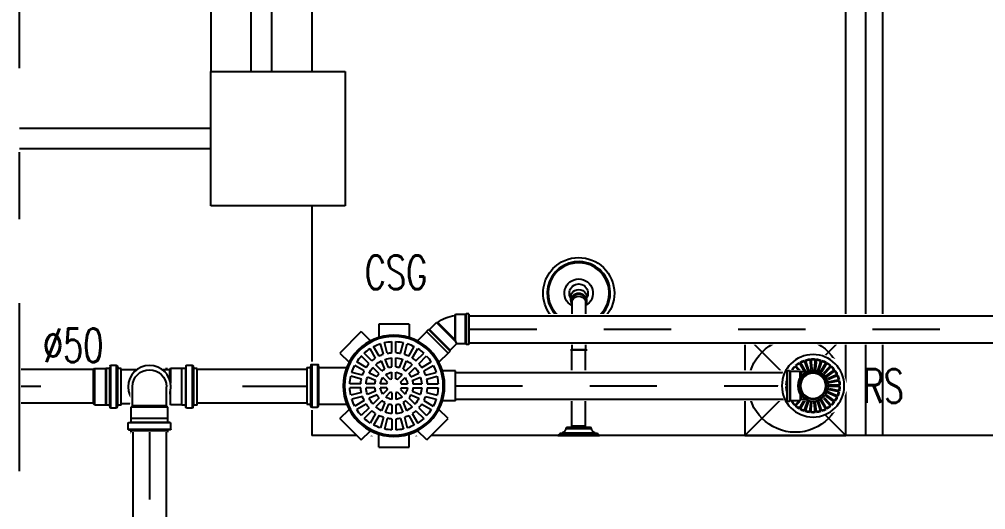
# Model space of a CAD drawing. Header units: inches. Extents: x 542787 to 543192, y 9574025 to 9574373.
# Drawn here: x 542827.791 to 542829.23, y 9574184.125 to 9574184.855 of the extents above; entities that cross this region are included whole.
import ezdxf
from ezdxf.enums import TextEntityAlignment as Align

# ---------------------------------------------------------------- set-up
doc = ezdxf.new("R2010")
doc.units = ezdxf.units.IN
doc.header["$MEASUREMENT"] = 0
for name, pattern in [('DASHDOT', [1, 0.5, -0.25, 0, -0.25]), ('DASHDOT2', [0.5, 0.25, -0.125, 0, -0.125]), ('HIDDEN2', [4.7625, 3.175, -1.5875])]:
    doc.linetypes.add(name, pattern=pattern)
for name, color, linetype in [('CERCADURA', 7, 'Continuous'), ('EIXO', 8, 'Continuous'), ('I-ARQ', 8, 'Continuous'), ('I-ESGOTO', 6, 'Continuous'), ('I-NORMO_INST', 4, 'Continuous'), ('TINTERNO', 8, 'Continuous')]:
    doc.layers.add(name, color=color, linetype=linetype)
doc.styles.add('125', font='ROMANS.SHX', dxfattribs={"width": 0.7, "height": 0.25})
doc.styles.add('25', font='ROMANS.SHX', dxfattribs={"width": 0.7, "height": 0.05})

# ---------------------------------------------------------------- blocks, each defined once
blk = doc.blocks.new('*U302')
at = {"color": 2}
blk.add_wipeout([(0, 0.0285), (0.4296, 0.0285), (0.4296, -0.0285), (0, -0.0285)], dxfattribs=at)
for p, q in [((0, 0.025), (0.4296, 0.025)), ((0, -0.025), (0.4296, -0.025))]:
    blk.add_line(p, q)
at = {"layer": 'EIXO', "linetype": 'DASHDOT', "ltscale": 0.01}
blk.add_line((0, 0), (0.4296, 0), dxfattribs=at)
blk = doc.blocks.new('*U160')
at = {"color": 2}
blk.add_wipeout([(0, 0.0228), (1.4504, 0.0228), (1.4504, -0.0228), (0, -0.0228)], dxfattribs=at)
for p, q in [((0, 0.02), (1.4504, 0.02)), ((0, -0.02), (1.4504, -0.02))]:
    blk.add_line(p, q)
at = {"layer": 'EIXO', "linetype": 'DASHDOT', "ltscale": 0.01}
blk.add_line((0, 0), (1.4504, 0), dxfattribs=at)
blk = doc.blocks.new('*U161')
at = {"color": 2}
blk.add_wipeout([(0, 0.0228), (0.5037, 0.0228), (0.5037, -0.0228), (0, -0.0228)], dxfattribs=at)
for p, q in [((0, 0.02), (0.5037, 0.02)), ((0, -0.02), (0.5037, -0.02))]:
    blk.add_line(p, q)
at = {"layer": 'EIXO', "linetype": 'DASHDOT', "ltscale": 0.01}
blk.add_line((0, 0), (0.5037, 0), dxfattribs=at)
blk = doc.blocks.new('A$C57B471C8')
for p, q in [((-0.152, 0.0915), (-0.152, 0.0721)), ((-0.152, 0.0915), (-0.107, 0.0915)), ((-0.107, 0.0915), (-0.107, 0.0721)), ((-0.2101, 0.0488), (-0.1783, 0.0806)), ((-0.1783, 0.0806), (-0.1646, 0.0669)), ((-0.0807, 0.0806), (-0.0944, 0.0669)), ((-0.0807, 0.0806), (-0.0489, 0.0488)), ((-0.2101, 0.0488), (-0.1964, 0.0351)), ((-0.0489, 0.0488), (-0.0626, 0.0351)), ((-0.0168, 0.0309), (-0.0171, 0.0283)), ((-0.0071, 0.0318), (-0.0158, 0.0318)), ((-0.0158, 0.0308), (-0.0158, -0.0308)), ((-0.0071, 0.0308), (-0.0071, -0.0308)), ((-0.0061, 0.0311), (-0.0053, 0.0281)), ((-0.221, -0.0225), (-0.221, 0.0225)), ((-0.221, 0.0225), (-0.2016, 0.0225)), ((-0.0181, 0.0273), (-0.0591, 0.0273)), ((0, 0.0273), (-0.0044, 0.0273)), ((0, 0.0273), (0, -0.0273)), ((-0.221, -0.0225), (-0.2016, -0.0225)), ((-0.0181, -0.0273), (-0.0591, -0.0273)), ((-0.0168, -0.0309), (-0.0171, -0.0283)), ((-0.0061, -0.0311), (-0.0053, -0.0281)), ((0, -0.0273), (-0.0044, -0.0273)), ((-0.2101, -0.0488), (-0.1964, -0.0351)), ((-0.0489, -0.0488), (-0.0626, -0.0351)), ((-0.0071, -0.0318), (-0.0158, -0.0318)), ((-0.1783, -0.0806), (-0.2101, -0.0488)), ((-0.0489, -0.0488), (-0.0807, -0.0806)), ((-0.1783, -0.0806), (-0.1646, -0.0669)), ((-0.0807, -0.0806), (-0.0944, -0.0669)), ((-0.152, -0.0915), (-0.152, -0.0721)), ((-0.107, -0.0915), (-0.107, -0.0721)), ((-0.107, -0.0915), (-0.152, -0.0915))]:
    blk.add_line(p, q)
at = {"color": 8}
for p, q in [((-0.1516, 0.0443), (-0.1598, 0.0584)), ((-0.1452, 0.0469), (-0.1494, 0.0627)), ((-0.1394, 0.0485), (-0.1436, 0.0643)), ((-0.1325, 0.0494), (-0.1325, 0.0657)), ((-0.1265, 0.0494), (-0.1265, 0.0657)), ((-0.1196, 0.0485), (-0.1154, 0.0643)), ((-0.1138, 0.0469), (-0.1096, 0.0627)), ((-0.1074, 0.0443), (-0.0992, 0.0584)), ((-0.1666, 0.0328), (-0.1781, 0.0444)), ((-0.1623, 0.0371), (-0.1739, 0.0486)), ((-0.1568, 0.0413), (-0.165, 0.0554)), ((-0.1022, 0.0413), (-0.094, 0.0554)), ((-0.0967, 0.0371), (-0.0851, 0.0486)), ((-0.0924, 0.0328), (-0.0809, 0.0444)), ((-0.1738, 0.0221), (-0.1879, 0.0303)), ((-0.1708, 0.0273), (-0.1849, 0.0355)), ((-0.1474, 0.0222), (-0.1566, 0.0314)), ((-0.1431, 0.025), (-0.1481, 0.0371)), ((-0.1376, 0.0273), (-0.1426, 0.0394)), ((-0.1325, 0.0283), (-0.1325, 0.0414)), ((-0.1265, 0.0283), (-0.1265, 0.0414)), ((-0.1214, 0.0273), (-0.1164, 0.0394)), ((-0.1159, 0.025), (-0.1109, 0.0371)), ((-0.1116, 0.0222), (-0.1024, 0.0314)), ((-0.0882, 0.0273), (-0.0741, 0.0355)), ((-0.0852, 0.0221), (-0.0711, 0.0303)), ((-0.1764, 0.0157), (-0.1922, 0.0199)), ((-0.1545, 0.0136), (-0.1666, 0.0186)), ((-0.1517, 0.0179), (-0.1609, 0.0271)), ((-0.1349, 0.0096), (-0.1417, 0.0165)), ((-0.1325, 0.0106), (-0.1325, 0.0203)), ((-0.1265, 0.0106), (-0.1265, 0.0203)), ((-0.1241, 0.0096), (-0.1173, 0.0165)), ((-0.1073, 0.0179), (-0.0981, 0.0271)), ((-0.1045, 0.0136), (-0.0924, 0.0186)), ((-0.0826, 0.0157), (-0.0668, 0.0199)), ((-0.0171, 0.0273), (-0.0171, -0.0273)), ((-0.0051, 0.0273), (-0.0051, -0.0273)), ((-0.1789, 0.003), (-0.1952, 0.003)), ((-0.178, 0.0099), (-0.1938, 0.0141)), ((-0.1578, 0.003), (-0.1709, 0.003)), ((-0.1568, 0.0081), (-0.1689, 0.0131)), ((-0.1401, 0.003), (-0.1498, 0.003)), ((-0.1391, 0.0054), (-0.146, 0.0122)), ((-0.1199, 0.0054), (-0.113, 0.0122)), ((-0.1189, 0.003), (-0.1092, 0.003)), ((-0.1022, 0.0081), (-0.0901, 0.0131)), ((-0.1012, 0.003), (-0.0881, 0.003)), ((-0.081, 0.0099), (-0.0652, 0.0141)), ((-0.0801, 0.003), (-0.0638, 0.003)), ((-0.1789, -0.003), (-0.1952, -0.003)), ((-0.178, -0.0099), (-0.1938, -0.0141)), ((-0.1578, -0.003), (-0.1709, -0.003)), ((-0.1568, -0.0081), (-0.1689, -0.0131)), ((-0.1545, -0.0136), (-0.1666, -0.0186)), ((-0.1401, -0.003), (-0.1498, -0.003)), ((-0.1391, -0.0054), (-0.146, -0.0122)), ((-0.1349, -0.0096), (-0.1417, -0.0165)), ((-0.1325, -0.0106), (-0.1325, -0.0203)), ((-0.1265, -0.0106), (-0.1265, -0.0203)), ((-0.1241, -0.0096), (-0.1173, -0.0165)), ((-0.1199, -0.0054), (-0.113, -0.0122)), ((-0.1189, -0.003), (-0.1092, -0.003)), ((-0.1045, -0.0136), (-0.0924, -0.0186)), ((-0.1022, -0.0081), (-0.0901, -0.0131)), ((-0.1012, -0.003), (-0.0881, -0.003)), ((-0.081, -0.0099), (-0.0652, -0.0141)), ((-0.0801, -0.003), (-0.0638, -0.003)), ((-0.1764, -0.0157), (-0.1922, -0.0199)), ((-0.1738, -0.0221), (-0.1879, -0.0303)), ((-0.1708, -0.0273), (-0.1849, -0.0355)), ((-0.1517, -0.0179), (-0.1609, -0.0271)), ((-0.1474, -0.0222), (-0.1566, -0.0314)), ((-0.1431, -0.025), (-0.1481, -0.0371)), ((-0.1376, -0.0273), (-0.1426, -0.0394)), ((-0.1325, -0.0283), (-0.1325, -0.0414)), ((-0.1265, -0.0283), (-0.1265, -0.0414)), ((-0.1214, -0.0273), (-0.1164, -0.0394)), ((-0.1159, -0.025), (-0.1109, -0.0371)), ((-0.1116, -0.0222), (-0.1024, -0.0314)), ((-0.1073, -0.0179), (-0.0981, -0.0271)), ((-0.0882, -0.0273), (-0.0741, -0.0355)), ((-0.0852, -0.0221), (-0.0711, -0.0303)), ((-0.0826, -0.0157), (-0.0668, -0.0199)), ((-0.1666, -0.0328), (-0.1781, -0.0444)), ((-0.1623, -0.0371), (-0.1739, -0.0486)), ((-0.1568, -0.0413), (-0.165, -0.0554)), ((-0.1022, -0.0413), (-0.094, -0.0554)), ((-0.0967, -0.0371), (-0.0851, -0.0486)), ((-0.0924, -0.0328), (-0.0809, -0.0444)), ((-0.1516, -0.0443), (-0.1598, -0.0584)), ((-0.1452, -0.0469), (-0.1494, -0.0627)), ((-0.1394, -0.0485), (-0.1436, -0.0643)), ((-0.1325, -0.0494), (-0.1325, -0.0657)), ((-0.1265, -0.0494), (-0.1265, -0.0657)), ((-0.1196, -0.0485), (-0.1154, -0.0643)), ((-0.1138, -0.0469), (-0.1096, -0.0627)), ((-0.1074, -0.0443), (-0.0992, -0.0584))]:
    blk.add_line(p, q, dxfattribs=at)
blk.add_circle((-0.1295, 0), 0.0755)
blk.add_circle((-0.1295, 0), 0.0735, dxfattribs=at)
for radius, start, end in [(0.0658, 107.6132, 117.3868), (0.0658, 92.6132, 102.3868), (0.0658, 77.6132, 87.3868), (0.0658, 62.6132, 72.3868), (0.0658, 137.6132, 147.3868), (0.0658, 122.6132, 132.3868), (0.0495, 108.4746, 116.5254), (0.0495, 93.4746, 101.5254), (0.0495, 78.4746, 86.5254), (0.0495, 63.4746, 71.5254), (0.0658, 47.6132, 57.3868), (0.0658, 32.6132, 42.3868), (0.0658, 152.6132, 162.3868), (0.0495, 138.4746, 146.5254), (0.0495, 123.4746, 131.5254), (0.0415, 116.6455, 130.8545), (0.0415, 94.1455, 108.3545), (0.0415, 71.6455, 85.8545), (0.0415, 49.1455, 63.3545), (0.0495, 48.4746, 56.5254), (0.0495, 33.4746, 41.5254), (0.0658, 17.6132, 27.3868), (0.0495, 153.4746, 161.5254), (0.0415, 139.1455, 153.3545), (0.0285, 141.0423, 151.4577), (0.0285, 118.5423, 128.9577), (0.0205, 98.415, 126.585), (0.0285, 96.0423, 106.4577), (0.0285, 73.5423, 83.9577), (0.0205, 53.415, 81.585), (0.0285, 51.0423, 61.4577), (0.0285, 28.5423, 38.9577), (0.0415, 26.6455, 40.8545), (0.0495, 18.4746, 26.5254), (0.0658, 167.6132, 177.3868), (0.0495, 168.4746, 176.5254), (0.0415, 161.6455, 175.8545), (0.0285, 163.5423, 173.9577), (0.0205, 143.415, 171.585), (0.011, 150.8266, 164.1734), (0.011, 105.8266, 119.1734), (0.011, 60.8266, 74.1734), (0.011, 15.8266, 29.1734), (0.0205, 8.415, 36.585), (0.0285, 6.0423, 16.4577), (0.0415, 4.1455, 18.3545), (0.0495, 3.4746, 11.5254), (0.0658, 2.6132, 12.3868), (0.0658, 182.6132, 192.3868), (0.0495, 183.4746, 191.5254), (0.0415, 184.1455, 198.3545), (0.0285, 186.0423, 196.4577), (0.0285, 208.5423, 218.9577), (0.0205, 188.415, 216.585), (0.011, 195.8266, 209.1734), (0.011, 240.8266, 254.1734), (0.011, 285.8266, 299.1734), (0.011, 330.8266, 344.1734), (0.0205, 323.415, 351.585), (0.0285, 321.0423, 331.4577), (0.0285, 343.5423, 353.9577), (0.0415, 341.6455, 355.8545), (0.0495, 348.4746, 356.5254), (0.0658, 347.6132, 357.3868), (0.0658, 197.6132, 207.3868), (0.0495, 198.4746, 206.5254), (0.0495, 213.4746, 221.5254), (0.0415, 206.6455, 220.8545), (0.0285, 231.0423, 241.4577), (0.0205, 233.415, 261.585), (0.0285, 253.5423, 263.9577), (0.0205, 278.415, 306.585), (0.0285, 276.0423, 286.4577), (0.0285, 298.5423, 308.9577), (0.0415, 319.1455, 333.3545), (0.0495, 318.4746, 326.5254), (0.0495, 333.4746, 341.5254), (0.0658, 332.6132, 342.3868), (0.0658, 212.6132, 222.3868), (0.0495, 228.4746, 236.5254), (0.0415, 229.1455, 243.3545), (0.0415, 251.6455, 265.8545), (0.0415, 274.1455, 288.3545), (0.0415, 296.6455, 310.8545), (0.0495, 303.4746, 311.5254), (0.0658, 317.6132, 327.3868), (0.0658, 227.6132, 237.3868), (0.0495, 243.4746, 251.5254), (0.0495, 258.4746, 266.5254), (0.0495, 273.4746, 281.5254), (0.0495, 288.4746, 296.5254), (0.0658, 302.6132, 312.3868), (0.0658, 242.6132, 252.3868), (0.0658, 257.6132, 267.3868), (0.0658, 272.6132, 282.3868), (0.0658, 287.6132, 297.3868)]:
    blk.add_arc((-0.1295, 0), radius, start, end, dxfattribs=at)
for centre, start, end in [((-0.0158, 0.0308), 90, 175), ((-0.0071, 0.0308), 15, 90), ((-0.0181, 0.0284), 270, 355), ((-0.0044, 0.0284), 195, 270), ((-0.0181, -0.0284), 5, 90), ((-0.0044, -0.0284), 90, 165), ((-0.0158, -0.0308), 185, 270), ((-0.0071, -0.0308), 270, 345)]:
    blk.add_arc(centre, 0.001, start, end)
blk = doc.blocks.new('*U172')
at = {"color": 1, "style": '25'}
for tag, flags, p in [('MARCA', 1, (0, -0.1877)), ('QUANT.', 3, (0, -0.2718))]:
    blk.add_attdef(tag, text='', height=0.05, dxfattribs=dict(at, flags=flags)).set_placement(p, align=Align.CENTER)
at = {"color": 2}
blk.add_wipeout([(-0.0847, -0.0447), (-0.0739, -0.0339), (-0.0762, -0.0283), (-0.0915, -0.0283), (-0.0915, 0.0283), (-0.0762, 0.0283), (-0.0739, 0.0339), (-0.0847, 0.0447), (-0.0447, 0.0847), (-0.0339, 0.0739), (-0.0283, 0.0762), (-0.0283, 0.0915), (0.0283, 0.0915), (0.0283, 0.0762), (0.0339, 0.0739), (0.0447, 0.0847), (0.0847, 0.0447), (0.0739, 0.0339), (0.0742, 0.0332), (0.1093, 0.0332), (0.1122, 0.0359), (0.1295, 0.0359), (0.1295, -0.0361), (0.1122, -0.0361), (0.1093, -0.0332), (0.0742, -0.0332), (0.0739, -0.0339), (0.0847, -0.0447), (0.0447, -0.0847), (0.0339, -0.0739), (0.0283, -0.0762), (0.0283, -0.0915), (-0.0283, -0.0915), (-0.0283, -0.0762), (-0.0339, -0.0739), (-0.0447, -0.0847)], dxfattribs=at)
blk.add_blockref('A$C57B471C8', (0.1295, -0.0001), dxfattribs=at)
blk.add_wipeout([(-0.0847, -0.0447), (-0.0739, -0.0339), (-0.0762, -0.0283), (-0.0915, -0.0283), (-0.0915, 0.0283), (-0.0762, 0.0283), (-0.0739, 0.0339), (-0.0847, 0.0447), (-0.0447, 0.0847), (-0.0339, 0.0739), (-0.0283, 0.0762), (-0.0283, 0.0915), (0.0283, 0.0915), (0.0283, 0.0762), (0.0339, 0.0739), (0.0447, 0.0847), (0.0847, 0.0447), (0.0739, 0.0339), (0.0742, 0.0332), (0.1093, 0.0332), (0.1122, 0.0359), (0.1295, 0.0359), (0.1295, -0.0361), (0.1122, -0.0361), (0.1093, -0.0332), (0.0742, -0.0332), (0.0739, -0.0339), (0.0847, -0.0447), (0.0447, -0.0847), (0.0339, -0.0739), (0.0283, -0.0762), (0.0283, -0.0915), (-0.0283, -0.0915), (-0.0283, -0.0762), (-0.0339, -0.0739), (-0.0447, -0.0847)], dxfattribs=at)
blk.add_blockref('A$C57B471C8', (0.1295, -0.0001), dxfattribs=at)
at = {"color": 1, "style": '25', "flags": 1}
blk.add_attdef('DESCRICAO', text='', height=0.05, dxfattribs=at).set_placement((0, -0.1085), align=Align.CENTER)
blk = doc.blocks.new('RSRR')
at = {"color": 8}
for p, q in [((-0.0274, 0.0292), (-0.014, 0.0143)), ((-0.0261, 0.0303), (-0.0127, 0.0154)), ((-0.0207, 0.0342), (-0.0107, 0.0169)), ((-0.0193, 0.0351), (-0.0093, 0.0177)), ((-0.0132, 0.0378), (-0.007, 0.0187)), ((-0.0115, 0.0383), (-0.0054, 0.0193)), ((-0.005, 0.0397), (-0.0029, 0.0198)), ((-0.0033, 0.0399), (-0.0012, 0.02)), ((0.0033, 0.0399), (0.0012, 0.02)), ((0.005, 0.0397), (0.0029, 0.0198)), ((0.0116, 0.0383), (0.0054, 0.0193)), ((0.0132, 0.0378), (0.007, 0.0187)), ((0.0193, 0.0351), (0.0093, 0.0177)), ((0.0207, 0.0342), (0.0107, 0.0169)), ((0.0261, 0.0303), (0.0127, 0.0154)), ((0.0274, 0.0292), (0.014, 0.0143)), ((-0.0369, 0.0155), (-0.0186, 0.0074)), ((-0.0362, 0.017), (-0.0179, 0.0089)), ((-0.0329, 0.0228), (-0.0167, 0.0111)), ((-0.0319, 0.0242), (-0.0157, 0.0124)), ((0.0319, 0.0242), (0.0157, 0.0124)), ((0.0329, 0.0228), (0.0167, 0.0111)), ((0.0362, 0.017), (0.0179, 0.0089)), ((0.0369, 0.0155), (0.0186, 0.0074)), ((-0.04, 0.0009), (-0.02, 0.0009)), ((-0.0393, 0.0075), (-0.0197, 0.0033)), ((-0.0389, 0.0091), (-0.0194, 0.005)), ((0.0389, 0.0091), (0.0194, 0.005)), ((0.0393, 0.0075), (0.0197, 0.0033)), ((0.04, 0.0009), (0.02, 0.0009)), ((-0.04, -0.0009), (-0.02, -0.0009)), ((-0.0393, -0.0075), (-0.0197, -0.0033)), ((-0.0389, -0.0091), (-0.0194, -0.005)), ((-0.0369, -0.0155), (-0.0186, -0.0074)), ((-0.0362, -0.017), (-0.0179, -0.0089)), ((-0.0329, -0.0228), (-0.0167, -0.0111)), ((-0.0319, -0.0242), (-0.0157, -0.0124)), ((-0.0274, -0.0292), (-0.014, -0.0143)), ((0.0274, -0.0292), (0.014, -0.0143)), ((0.0319, -0.0242), (0.0157, -0.0124)), ((0.0329, -0.0228), (0.0167, -0.0111)), ((0.0362, -0.017), (0.0179, -0.0089)), ((0.0369, -0.0155), (0.0186, -0.0074)), ((0.0389, -0.0091), (0.0194, -0.005)), ((0.0393, -0.0075), (0.0197, -0.0033)), ((0.04, -0.0009), (0.02, -0.0009)), ((-0.0261, -0.0303), (-0.0127, -0.0154)), ((-0.0207, -0.0342), (-0.0107, -0.0169)), ((-0.0193, -0.0351), (-0.0093, -0.0177)), ((-0.0132, -0.0378), (-0.007, -0.0187)), ((-0.0116, -0.0383), (-0.0054, -0.0193)), ((-0.005, -0.0397), (-0.0029, -0.0198)), ((-0.0033, -0.0399), (-0.0012, -0.02)), ((0.0033, -0.0399), (0.0012, -0.02)), ((0.005, -0.0397), (0.0029, -0.0198)), ((0.0115, -0.0383), (0.0054, -0.0193)), ((0.0132, -0.0378), (0.007, -0.0187)), ((0.0193, -0.0351), (0.0093, -0.0177)), ((0.0207, -0.0342), (0.0107, -0.0169)), ((0.0261, -0.0303), (0.0127, -0.0154))]:
    blk.add_line(p, q, dxfattribs=at)
blk.add_circle((0, 0), 0.0465)
for radius, start, end in [(0.04, 133.2176, 142.7824), (0.04, 121.2176, 130.7824), (0.039, 121.2489, 130.7511), (0.04, 109.2176, 118.7824), (0.039, 109.2489, 118.7511), (0.04, 97.2176, 106.7824), (0.039, 97.2489, 106.7511), (0.04, 85.2176, 94.7824), (0.039, 85.2489, 94.7511), (0.039, 73.2489, 82.7511), (0.04, 73.2176, 82.7824), (0.039, 61.2489, 70.7511), (0.04, 61.2176, 70.7824), (0.039, 49.2489, 58.7511), (0.04, 49.2176, 58.7824), (0.04, 37.2176, 46.7824), (0.04, 157.2176, 166.7824), (0.039, 157.2489, 166.7511), (0.04, 145.2176, 154.7824), (0.039, 145.2489, 154.7511), (0.039, 133.2489, 142.7511), (0.021, 134.3197, 141.6803), (0.021, 122.3197, 129.6803), (0.02, 122.4358, 129.5642), (0.021, 110.3197, 117.6803), (0.02, 110.4358, 117.5642), (0.021, 98.3197, 105.6803), (0.02, 98.4358, 105.5642), (0.021, 86.3197, 93.6803), (0.02, 86.4358, 93.5642), (0.02, 74.4358, 81.5642), (0.021, 74.3197, 81.6803), (0.02, 62.4358, 69.5642), (0.021, 62.3197, 69.6803), (0.02, 50.4358, 57.5642), (0.021, 50.3197, 57.6803), (0.021, 38.3197, 45.6803), (0.039, 37.2489, 46.7511), (0.039, 25.2489, 34.7511), (0.04, 25.2176, 34.7824), (0.039, 13.2489, 22.7511), (0.04, 13.2176, 22.7824), (0.04, 169.2176, 178.7824), (0.039, 169.2489, 178.7511), (0.021, 170.3197, 177.6803), (0.021, 158.3197, 165.6803), (0.02, 170.4358, 177.5642), (0.02, 158.4358, 165.5642), (0.021, 146.3197, 153.6803), (0.02, 146.4358, 153.5642), (0.02, 134.4358, 141.5642), (0.02, 38.4358, 45.5642), (0.02, 26.4358, 33.5642), (0.021, 26.3197, 33.6803), (0.02, 14.4358, 21.5642), (0.021, 14.3197, 21.6803), (0.02, 2.4358, 9.5642), (0.021, 2.3197, 9.6803), (0.039, 1.2489, 10.7511), (0.04, 1.2176, 10.7824), (0.04, 181.2176, 190.7824), (0.039, 181.2489, 190.7511), (0.04, 193.2176, 202.7824), (0.039, 193.2489, 202.7511), (0.021, 182.3197, 189.6803), (0.021, 194.3197, 201.6803), (0.02, 182.4358, 189.5642), (0.02, 194.4358, 201.5642), (0.021, 206.3197, 213.6803), (0.02, 206.4358, 213.5642), (0.021, 218.3197, 225.6803), (0.02, 218.4358, 225.5642), (0.02, 314.4358, 321.5642), (0.021, 314.3197, 321.6803), (0.02, 326.4358, 333.5642), (0.021, 326.3197, 333.6803), (0.02, 338.4358, 345.5642), (0.021, 338.3197, 345.6803), (0.02, 350.4358, 357.5642), (0.021, 350.3197, 357.6803), (0.039, 337.2489, 346.7511), (0.04, 337.2176, 346.7824), (0.039, 349.2489, 358.7511), (0.04, 349.2176, 358.7824), (0.04, 205.2176, 214.7824), (0.039, 205.2489, 214.7511), (0.04, 217.2176, 226.7824), (0.039, 217.2489, 226.7511), (0.021, 230.3197, 237.6803), (0.02, 230.4358, 237.5642), (0.021, 242.3197, 249.6803), (0.02, 242.4358, 249.5642), (0.021, 254.3197, 261.6803), (0.02, 254.4358, 261.5642), (0.021, 266.3197, 273.6803), (0.02, 266.4358, 273.5642), (0.02, 278.4358, 285.5642), (0.021, 278.3197, 285.6803), (0.02, 290.4358, 297.5642), (0.021, 290.3197, 297.6803), (0.02, 302.4358, 309.5642), (0.021, 302.3197, 309.6803), (0.039, 313.2489, 322.7511), (0.04, 313.2176, 322.7824), (0.039, 325.2489, 334.7511), (0.04, 325.2176, 334.7824), (0.04, 229.2176, 238.7824), (0.039, 229.2489, 238.7511), (0.04, 241.2176, 250.7824), (0.039, 241.2489, 250.7511), (0.04, 253.2176, 262.7824), (0.039, 253.2489, 262.7511), (0.04, 265.2176, 274.7824), (0.039, 265.2489, 274.7511), (0.039, 277.2489, 286.7511), (0.04, 277.2176, 286.7824), (0.039, 289.2489, 298.7511), (0.04, 289.2176, 298.7824), (0.039, 301.2489, 310.7511), (0.04, 301.2176, 310.7824)]:
    blk.add_arc((0, 0), radius, start, end, dxfattribs=at)
at = {"color": 2}
blk.add_wipeout([(-0.0001, 0.0526), (0.0395, 0.0351), (0.0529, -0.003), (0.0331, -0.0412), (-0.001, -0.0514), (-0.0391, -0.0359), (-0.0517, -0.0027), (-0.0406, 0.0369)], dxfattribs=at)
at = {"color": 8}
for p, q in [((-0.0274, 0.0292), (-0.014, 0.0143)), ((-0.0261, 0.0303), (-0.0127, 0.0154)), ((-0.0207, 0.0342), (-0.0107, 0.0169)), ((-0.0193, 0.0351), (-0.0093, 0.0177)), ((-0.0132, 0.0378), (-0.007, 0.0187)), ((-0.0115, 0.0383), (-0.0054, 0.0193)), ((-0.005, 0.0397), (-0.0029, 0.0198)), ((-0.0033, 0.0399), (-0.0012, 0.02)), ((0.0033, 0.0399), (0.0012, 0.02)), ((0.005, 0.0397), (0.0029, 0.0198)), ((0.0116, 0.0383), (0.0054, 0.0193)), ((0.0132, 0.0378), (0.007, 0.0187)), ((0.0193, 0.0351), (0.0093, 0.0177)), ((0.0207, 0.0342), (0.0107, 0.0169)), ((0.0261, 0.0303), (0.0127, 0.0154)), ((0.0274, 0.0292), (0.014, 0.0143)), ((-0.0369, 0.0155), (-0.0186, 0.0074)), ((-0.0362, 0.017), (-0.0179, 0.0089)), ((-0.0329, 0.0228), (-0.0167, 0.0111)), ((-0.0319, 0.0242), (-0.0157, 0.0124)), ((0.0319, 0.0242), (0.0157, 0.0124)), ((0.0329, 0.0228), (0.0167, 0.0111)), ((0.0362, 0.017), (0.0179, 0.0089)), ((0.0369, 0.0155), (0.0186, 0.0074)), ((-0.04, 0.0009), (-0.02, 0.0009)), ((-0.0393, 0.0075), (-0.0197, 0.0033)), ((-0.0389, 0.0091), (-0.0194, 0.005)), ((0.0389, 0.0091), (0.0194, 0.005)), ((0.0393, 0.0075), (0.0197, 0.0033)), ((0.04, 0.0009), (0.02, 0.0009)), ((-0.04, -0.0009), (-0.02, -0.0009)), ((-0.0393, -0.0075), (-0.0197, -0.0033)), ((-0.0389, -0.0091), (-0.0194, -0.005)), ((-0.0369, -0.0155), (-0.0186, -0.0074)), ((-0.0362, -0.017), (-0.0179, -0.0089)), ((-0.0329, -0.0228), (-0.0167, -0.0111)), ((-0.0319, -0.0242), (-0.0157, -0.0124)), ((-0.0274, -0.0292), (-0.014, -0.0143)), ((0.0274, -0.0292), (0.014, -0.0143)), ((0.0319, -0.0242), (0.0157, -0.0124)), ((0.0329, -0.0228), (0.0167, -0.0111)), ((0.0362, -0.017), (0.0179, -0.0089)), ((0.0369, -0.0155), (0.0186, -0.0074)), ((0.0389, -0.0091), (0.0194, -0.005)), ((0.0393, -0.0075), (0.0197, -0.0033)), ((0.04, -0.0009), (0.02, -0.0009)), ((-0.0261, -0.0303), (-0.0127, -0.0154)), ((-0.0207, -0.0342), (-0.0107, -0.0169)), ((-0.0193, -0.0351), (-0.0093, -0.0177)), ((-0.0132, -0.0378), (-0.007, -0.0187)), ((-0.0116, -0.0383), (-0.0054, -0.0193)), ((-0.005, -0.0397), (-0.0029, -0.0198)), ((-0.0033, -0.0399), (-0.0012, -0.02)), ((0.0033, -0.0399), (0.0012, -0.02)), ((0.005, -0.0397), (0.0029, -0.0198)), ((0.0115, -0.0383), (0.0054, -0.0193)), ((0.0132, -0.0378), (0.007, -0.0187)), ((0.0193, -0.0351), (0.0093, -0.0177)), ((0.0207, -0.0342), (0.0107, -0.0169)), ((0.0261, -0.0303), (0.0127, -0.0154))]:
    blk.add_line(p, q, dxfattribs=at)
blk.add_circle((0, 0), 0.0465)
for radius, start, end in [(0.04, 133.2176, 142.7824), (0.04, 121.2176, 130.7824), (0.039, 121.2489, 130.7511), (0.04, 109.2176, 118.7824), (0.039, 109.2489, 118.7511), (0.04, 97.2176, 106.7824), (0.039, 97.2489, 106.7511), (0.04, 85.2176, 94.7824), (0.039, 85.2489, 94.7511), (0.039, 73.2489, 82.7511), (0.04, 73.2176, 82.7824), (0.039, 61.2489, 70.7511), (0.04, 61.2176, 70.7824), (0.039, 49.2489, 58.7511), (0.04, 49.2176, 58.7824), (0.04, 37.2176, 46.7824), (0.04, 157.2176, 166.7824), (0.039, 157.2489, 166.7511), (0.04, 145.2176, 154.7824), (0.039, 145.2489, 154.7511), (0.039, 133.2489, 142.7511), (0.021, 134.3197, 141.6803), (0.021, 122.3197, 129.6803), (0.02, 122.4358, 129.5642), (0.021, 110.3197, 117.6803), (0.02, 110.4358, 117.5642), (0.021, 98.3197, 105.6803), (0.02, 98.4358, 105.5642), (0.021, 86.3197, 93.6803), (0.02, 86.4358, 93.5642), (0.02, 74.4358, 81.5642), (0.021, 74.3197, 81.6803), (0.02, 62.4358, 69.5642), (0.021, 62.3197, 69.6803), (0.02, 50.4358, 57.5642), (0.021, 50.3197, 57.6803), (0.021, 38.3197, 45.6803), (0.039, 37.2489, 46.7511), (0.039, 25.2489, 34.7511), (0.04, 25.2176, 34.7824), (0.039, 13.2489, 22.7511), (0.04, 13.2176, 22.7824), (0.04, 169.2176, 178.7824), (0.039, 169.2489, 178.7511), (0.021, 170.3197, 177.6803), (0.021, 158.3197, 165.6803), (0.02, 170.4358, 177.5642), (0.02, 158.4358, 165.5642), (0.021, 146.3197, 153.6803), (0.02, 146.4358, 153.5642), (0.02, 134.4358, 141.5642), (0.02, 38.4358, 45.5642), (0.02, 26.4358, 33.5642), (0.021, 26.3197, 33.6803), (0.02, 14.4358, 21.5642), (0.021, 14.3197, 21.6803), (0.02, 2.4358, 9.5642), (0.021, 2.3197, 9.6803), (0.039, 1.2489, 10.7511), (0.04, 1.2176, 10.7824), (0.04, 181.2176, 190.7824), (0.039, 181.2489, 190.7511), (0.04, 193.2176, 202.7824), (0.039, 193.2489, 202.7511), (0.021, 182.3197, 189.6803), (0.021, 194.3197, 201.6803), (0.02, 182.4358, 189.5642), (0.02, 194.4358, 201.5642), (0.021, 206.3197, 213.6803), (0.02, 206.4358, 213.5642), (0.021, 218.3197, 225.6803), (0.02, 218.4358, 225.5642), (0.02, 314.4358, 321.5642), (0.021, 314.3197, 321.6803), (0.02, 326.4358, 333.5642), (0.021, 326.3197, 333.6803), (0.02, 338.4358, 345.5642), (0.021, 338.3197, 345.6803), (0.02, 350.4358, 357.5642), (0.021, 350.3197, 357.6803), (0.039, 337.2489, 346.7511), (0.04, 337.2176, 346.7824), (0.039, 349.2489, 358.7511), (0.04, 349.2176, 358.7824), (0.04, 205.2176, 214.7824), (0.039, 205.2489, 214.7511), (0.04, 217.2176, 226.7824), (0.039, 217.2489, 226.7511), (0.021, 230.3197, 237.6803), (0.02, 230.4358, 237.5642), (0.021, 242.3197, 249.6803), (0.02, 242.4358, 249.5642), (0.021, 254.3197, 261.6803), (0.02, 254.4358, 261.5642), (0.021, 266.3197, 273.6803), (0.02, 266.4358, 273.5642), (0.02, 278.4358, 285.5642), (0.021, 278.3197, 285.6803), (0.02, 290.4358, 297.5642), (0.021, 290.3197, 297.6803), (0.02, 302.4358, 309.5642), (0.021, 302.3197, 309.6803), (0.039, 313.2489, 322.7511), (0.04, 313.2176, 322.7824), (0.039, 325.2489, 334.7511), (0.04, 325.2176, 334.7824), (0.04, 229.2176, 238.7824), (0.039, 229.2489, 238.7511), (0.04, 241.2176, 250.7824), (0.039, 241.2489, 250.7511), (0.04, 253.2176, 262.7824), (0.039, 253.2489, 262.7511), (0.04, 265.2176, 274.7824), (0.039, 265.2489, 274.7511), (0.039, 277.2489, 286.7511), (0.04, 277.2176, 286.7824), (0.039, 289.2489, 298.7511), (0.04, 289.2176, 298.7824), (0.039, 301.2489, 310.7511), (0.04, 301.2176, 310.7824)]:
    blk.add_arc((0, 0), radius, start, end, dxfattribs=at)
blk = doc.blocks.new('*U173')
at = {"color": 2}
blk.add_wipeout([(0.0171, 0.0222), (0.0183, 0.0234), (0.0333, 0.0234), (0.0343, 0.0244), (0.039, 0.0244), (0.039, -0.0244), (0.0343, -0.0244), (0.0333, -0.0234), (0.0183, -0.0234), (0.0171, -0.0222), (0.0101, -0.0222), (0.0049, -0.0239), (-0.0057, -0.0237), (-0.0159, -0.0185), (-0.0209, -0.0126), (-0.024, -0.0041), (-0.0242, 0.0027), (-0.0222, 0.01), (-0.0174, 0.0171), (-0.0132, 0.0205), (-0.0048, 0.0239), (0.0022, 0.0243), (0.0101, 0.0222)], dxfattribs=at)
for p, q in [((0.0098, 0.0206), (0.0178, 0.0206)), ((0.019, 0.0218), (0.0178, 0.0206)), ((0.0178, 0.0206), (0.0178, 0.0143)), ((0.019, 0.0126), (0.019, 0.0218)), ((0.034, 0.0218), (0.019, 0.0218)), ((0.035, 0.0228), (0.034, 0.0218)), ((0.039, 0.0228), (0.035, 0.0228)), ((0.035, 0.0228), (0.035, -0.0228)), ((0.039, 0.0228), (0.039, -0.0228)), ((0.0178, -0.0206), (0.0178, -0.0143)), ((0.019, -0.0126), (0.019, -0.0218)), ((0.0098, -0.0206), (0.0178, -0.0206)), ((0.019, -0.0218), (0.0178, -0.0206)), ((0.034, -0.0218), (0.019, -0.0218)), ((0.035, -0.0228), (0.034, -0.0218)), ((0.039, -0.0228), (0.035, -0.0228))]:
    blk.add_line(p, q)
for radius in [0.0228, 0.02]:
    blk.add_circle((0, 0), radius)
at = {"layer": 'TINTERNO'}
blk.add_line((0.034, 0.0218), (0.034, -0.0218), dxfattribs=at)
blk.add_circle((0, 0), 0.0188, dxfattribs=at)
blk = doc.blocks.new('*U175')
at = {"color": 1, "style": '25'}
for tag, flags, p in [('DESCRICAO', 1, (-0.1561, -0.1085)), ('MARCA', 1, (-0.1561, -0.1877)), ('QUANT.', 3, (-0.1561, -0.2718))]:
    blk.add_attdef(tag, text='', height=0.05, dxfattribs=dict(at, flags=flags)).set_placement(p, align=Align.CENTER)
at = {"color": 2}
blk.add_wipeout([(0.0031, -0.0363), (0, -0.0332), (0, -0.0318), (-0.0091, -0.0228), (-0.0219, -0.0228), (-0.0229, -0.0238), (-0.0272, -0.0238), (-0.0272, 0.0234), (-0.0229, 0.0234), (-0.0219, 0.0224), (-0.0069, 0.0224), (-0.0056, 0.0212), (0.0082, 0.0175), (0.0196, 0.0107), (0.0213, 0.0107), (0.032, 0.0001), (0.0334, 0.0001), (0.0364, -0.0029)], dxfattribs=at)
for p, q in [((-0.0272, -0.023), (-0.0272, 0.0226)), ((-0.0272, 0.0226), (-0.0232, 0.0226)), ((-0.0232, -0.023), (-0.0232, 0.0226)), ((-0.0232, 0.0226), (-0.0222, 0.0216)), ((-0.0222, 0.0216), (-0.0072, 0.0216)), ((-0.0072, -0.0183), (-0.0072, 0.0216)), ((-0.0072, 0.0216), (-0.006, 0.0204)), ((0.021, 0.0099), (-0.0072, -0.0183)), ((0.021, 0.0099), (0.0193, 0.0099)), ((0.0316, -0.0007), (0.021, 0.0099)), ((0.033, -0.0007), (0.0008, -0.0329)), ((0.0036, -0.0357), (0.0359, -0.0035)), ((0.033, -0.0007), (0.0316, -0.0007)), ((0.0359, -0.0035), (0.033, -0.0007)), ((-0.0272, -0.023), (-0.0232, -0.023)), ((-0.0232, -0.023), (-0.0222, -0.022)), ((-0.0222, -0.022), (-0.0087, -0.022)), ((-0.0072, -0.0183), (-0.0087, -0.022)), ((0.0008, -0.0315), (-0.0087, -0.022)), ((0.0008, -0.0329), (0.0008, -0.0315)), ((0.0036, -0.0357), (0.0008, -0.0329))]:
    blk.add_line(p, q)
at = {"color": 8}
for p, q in [((-0.0222, -0.022), (-0.0222, 0.0216)), ((-0.006, 0.0204), (-0.006, -0.0154)), ((-0.006, -0.0154), (0.0193, 0.0099)), ((0.0316, -0.0007), (0.0008, -0.0315)), ((-0.006, -0.0154), (-0.0072, -0.0183))]:
    blk.add_line(p, q, dxfattribs=at)
blk.add_arc((-0.0151, -0.0373), 0.0584, 53.9327, 81.0673)
blk = doc.blocks.new('*U128')
at = {"color": 2}
blk.add_wipeout([(-0.0347, -0.0491), (-0.0322, -0.0459), (-0.0302, -0.0453), (-0.0302, -0.0397), (-0.0282, -0.0397), (-0.0282, -0.02), (-0.0359, -0.0002), (-0.0282, 0.0216), (-0.0297, 0.0217), (-0.0297, 0.0289), (-0.0287, 0.029), (-0.03, 0.0303), (-0.03, 0.0471), (-0.0302, 0.0473), (-0.0302, 0.0518), (-0.0317, 0.0519), (-0.0347, 0.0552), (-0.0347, 0.0639), (-0.0322, 0.0671), (-0.0302, 0.0677), (-0.0302, 0.071), (0.0291, 0.071), (0.0291, 0.0677), (0.0311, 0.0671), (0.0335, 0.0639), (0.0335, 0.0552), (0.0305, 0.0519), (0.0291, 0.0518), (0.0291, 0.0458), (0.0289, 0.0458), (0.0289, 0.0303), (0.0275, 0.029), (0.0286, 0.0289), (0.0286, 0.0217), (0.0271, 0.0216), (0.0348, 0.0013), (0.0271, -0.02), (0.0271, -0.0397), (0.0291, -0.0397), (0.0291, -0.0453), (0.0311, -0.0459), (0.0335, -0.0491), (0.0335, -0.0578), (0.0305, -0.0611), (0.0291, -0.0612), (0.0291, -0.0657), (0.0288, -0.0659), (0.0288, -0.0827), (0.0257, -0.0835), (-0.0269, -0.0835), (-0.03, -0.0827), (-0.03, -0.0659), (-0.0302, -0.0657), (-0.0302, -0.0612), (-0.0317, -0.0611), (-0.0347, -0.0578)], dxfattribs=at)
for p, q in [((-0.0324, 0.0639), (-0.0324, 0.0552)), ((-0.0316, 0.0649), (-0.0287, 0.0657)), ((-0.0314, 0.0639), (0.0302, 0.0639)), ((-0.0279, 0.071), (0.0268, 0.071)), ((-0.0279, 0.071), (-0.0279, 0.0667)), ((0.0268, 0.071), (0.0268, 0.0667)), ((0.0305, 0.0649), (0.0275, 0.0657)), ((0.0312, 0.0639), (0.0312, 0.0552)), ((-0.0315, 0.0542), (-0.0289, 0.054)), ((-0.0314, 0.0545), (0.0302, 0.0545)), ((-0.0279, 0.053), (-0.0279, 0.0483)), ((-0.0279, 0.0483), (0.0268, 0.0483)), ((-0.0279, 0.0483), (-0.0277, 0.0481)), ((-0.0277, 0.0481), (-0.0277, 0.0313)), ((0.0268, 0.0483), (0.0266, 0.0481)), ((0.0266, 0.0481), (0.0266, 0.0313)), ((0.0268, 0.053), (0.0268, 0.0483)), ((0.0303, 0.0542), (0.0277, 0.054)), ((-0.0277, 0.0313), (-0.0059, 0.0313)), ((-0.0277, 0.0313), (-0.0259, 0.0295)), ((-0.0259, 0.0295), (-0.0259, 0.0191)), ((0.0266, 0.0313), (0.0047, 0.0313)), ((0.0266, 0.0313), (0.0248, 0.0295)), ((0.0248, 0.0295), (0.0248, 0.0191)), ((-0.0259, 0.0269), (-0.0274, 0.0267)), ((-0.0274, 0.0267), (-0.0274, 0.0238)), ((-0.0259, 0.0237), (-0.0274, 0.0238)), ((0.0248, 0.0269), (0.0263, 0.0267)), ((0.0248, 0.0237), (0.0263, 0.0238)), ((0.0263, 0.0267), (0.0263, 0.0238)), ((-0.0259, -0.0193), (-0.0259, -0.042)), ((0.0248, -0.0193), (0.0248, -0.042)), ((-0.0279, -0.042), (0.0268, -0.042)), ((-0.0279, -0.042), (-0.0279, -0.0463)), ((0.0268, -0.042), (0.0268, -0.0463)), ((-0.0324, -0.0491), (-0.0324, -0.0578)), ((-0.0316, -0.0481), (-0.0287, -0.0473)), ((-0.0314, -0.0491), (0.0302, -0.0491)), ((0.0305, -0.0481), (0.0275, -0.0473)), ((0.0312, -0.0491), (0.0312, -0.0578)), ((-0.0315, -0.0588), (-0.0289, -0.059)), ((-0.0314, -0.0578), (0.0302, -0.0578)), ((-0.0279, -0.06), (-0.0279, -0.0647)), ((-0.0279, -0.0647), (-0.0277, -0.065)), ((-0.0277, -0.0817), (-0.0277, -0.065)), ((0.0268, -0.0647), (0.0265, -0.065)), ((0.0265, -0.0817), (0.0265, -0.065)), ((0.0268, -0.06), (0.0268, -0.0647)), ((0.0303, -0.0588), (0.0277, -0.059)), ((-0.0277, -0.0817), (-0.0259, -0.0835)), ((-0.0259, -0.0835), (0.0248, -0.0835)), ((0.0265, -0.0817), (0.0248, -0.0835))]:
    blk.add_line(p, q)
at = {"color": 8}
for p, q in [((-0.0279, 0.0659), (0.0268, 0.0659)), ((-0.0279, 0.0539), (0.0268, 0.0539)), ((-0.0277, 0.0481), (0.0266, 0.0481)), ((-0.0259, 0.0295), (-0.0123, 0.0295)), ((0.0248, 0.0295), (0.0111, 0.0295)), ((-0.0259, -0.042), (0.0248, -0.042)), ((-0.0279, -0.0471), (0.0268, -0.0471)), ((-0.0279, -0.0591), (0.0268, -0.0591)), ((0.0268, -0.0647), (-0.0279, -0.0647)), ((-0.0277, -0.065), (0.0265, -0.065)), ((0.0265, -0.0817), (-0.0277, -0.0817))]:
    blk.add_line(p, q, dxfattribs=at)
blk.add_lwpolyline([(0.0253, -0.0165), (0.0253, -0.0165, 0.174705)], format="xyb")
for radius in [0.0318, 0.0256]:
    blk.add_circle((-0.0006, -0.0001), radius)
blk.add_circle((-0.0006, -0.0001), 0.0273, dxfattribs=at)
for centre, start, end in [((-0.0314, 0.0639), 105, 180), ((-0.0289, 0.0667), 285, 360), ((0.0278, 0.0667), 180, 255), ((0.0302, 0.0639), 360, 75), ((-0.0314, 0.0552), 180, 265), ((-0.0289, 0.053), 360, 85), ((0.0278, 0.053), 95, 180), ((0.0302, 0.0552), 275, 360), ((-0.0314, -0.0491), 105, 180), ((-0.0289, -0.0463), 285, 360), ((0.0278, -0.0463), 180, 255), ((0.0302, -0.0491), 360, 75), ((-0.0314, -0.0578), 180, 265), ((-0.0289, -0.06), 360, 85), ((0.0278, -0.06), 95, 180), ((0.0302, -0.0578), 275, 360)]:
    blk.add_arc(centre, 0.001, start, end)
blk = doc.blocks.new('*U176')
at = {"color": 1, "style": '25'}
for tag, flags, p in [('MARCA', 1, (0, -0.1877)), ('QUANT.', 3, (0, -0.2718))]:
    blk.add_attdef(tag, text='', height=0.05, dxfattribs=dict(at, flags=flags)).set_placement(p, align=Align.CENTER)
at = {"color": 2}
blk.add_wipeout([(0.0287, -0.0245), (0.0294, -0.0413), (0.034, -0.0514), (0.034, -0.0656), (0.0294, -0.0656), (0.0294, -0.07), (0, -0.07), (-0.0294, -0.07), (-0.0294, -0.0661), (-0.034, -0.0661), (-0.034, -0.0519), (-0.0292, -0.0417), (-0.0297, -0.0182), (-0.0292, -0.0088), (-0.0277, 0.01), (-0.0239, 0.0196), (-0.0192, 0.0234), (-0.0124, 0.0273), (-0.006, 0.0297), (0.0054, 0.0291), (0.0148, 0.0264), (0.0211, 0.0214), (0.0258, 0.0129), (0.0287, 0.0036), (0.0287, -0.0055)], dxfattribs=at)
for p, q in [((0.0254, -0.0285), (0.0254, 0)), ((-0.0254, -0.0285), (-0.0254, 0)), ((-0.0272, -0.0303), (-0.0254, -0.0285)), ((0.0272, -0.0303), (0.0254, -0.0285)), ((-0.0272, -0.0471), (-0.0272, -0.0303)), ((-0.0272, -0.0303), (0.0272, -0.0303)), ((0.0272, -0.0471), (0.0272, -0.0303)), ((-0.0318, -0.0629), (-0.0318, -0.0542)), ((-0.0309, -0.0532), (-0.0283, -0.0529)), ((0.0308, -0.0534), (-0.0308, -0.0534)), ((-0.0274, -0.0473), (-0.0272, -0.0471)), ((-0.0274, -0.0519), (-0.0274, -0.0473)), ((-0.0272, -0.0471), (0.0272, -0.0471)), ((0.0274, -0.0473), (0.0272, -0.0471)), ((0.0274, -0.0519), (0.0274, -0.0473)), ((0.0309, -0.0532), (0.0283, -0.0529)), ((0.0318, -0.0629), (0.0318, -0.0542)), ((-0.0311, -0.0639), (-0.0281, -0.0647)), ((0.0308, -0.0629), (-0.0308, -0.0629)), ((-0.0274, -0.07), (-0.0274, -0.0656)), ((0.0274, -0.07), (-0.0274, -0.07)), ((0.0274, -0.07), (0.0274, -0.0656)), ((0.0311, -0.0639), (0.0281, -0.0647))]:
    blk.add_line(p, q)
at = {"color": 8}
for p, q in [((-0.0254, -0.0285), (0.0254, -0.0285)), ((-0.0274, -0.0473), (0.0274, -0.0473)), ((0.0274, -0.0529), (-0.0274, -0.0529)), ((0.0274, -0.0649), (-0.0274, -0.0649))]:
    blk.add_line(p, q, dxfattribs=at)
for centre, radius, start, end in [((0, 0), 0.0254, 0, 180), ((-0.0308, -0.0542), 0.001, 95, 180), ((-0.0283, -0.0519), 0.001, 275, 0), ((0.0283, -0.0519), 0.001, 180, 265), ((0.0308, -0.0542), 0.001, 0, 85), ((-0.0308, -0.0629), 0.001, 180, 255), ((-0.0283, -0.0656), 0.001, 0, 75), ((0.0283, -0.0656), 0.001, 105, 180), ((0.0308, -0.0629), 0.001, 285, 0)]:
    blk.add_arc(centre, radius, start, end)
at = {"color": 1, "style": '25', "flags": 1}
blk.add_attdef('DESCRICAO', text='', height=0.05, dxfattribs=at).set_placement((0, -0.1085), align=Align.CENTER)
blk = doc.blocks.new('*U312')
at = {"color": 2}
blk.add_wipeout([(0.0285, 0), (0.0285, -1.856), (-0.0285, -1.856), (-0.0285, 0)], dxfattribs=at)
for p, q in [((-0.025, 0), (-0.025, -1.856)), ((0.025, 0), (0.025, -1.856))]:
    blk.add_line(p, q)
at = {"layer": 'EIXO', "linetype": 'DASHDOT', "ltscale": 0.01}
blk.add_line((0, 0), (0, -1.856), dxfattribs=at)

msp = doc.modelspace()

# ---------------------------------------------------------------- linework, layer by layer
at = {"layer": 'I-ARQ'}
for p, q in [((542828.0765, 9574186.0471), (542828.0765, 9574184.777)), ((542829.0215, 9574184.2351), (542829.0215, 9574185.5951)), ((542829.0515, 9574184.2351), (542829.0515, 9574185.5951)), ((542829.0765, 9574185.5951), (542829.0765, 9574184.2351)), ((542828.2265, 9574185.4885), (542828.2265, 9574184.777)), ((542828.0765, 9574184.577), (542828.0765, 9574184.777)), ((542828.0765, 9574184.777), (542828.2765, 9574184.777)), ((542828.0765, 9574184.577), (542828.0765, 9574184.777)), ((542828.0765, 9574184.777), (542828.2765, 9574184.777)), ((542828.2765, 9574184.777), (542828.2765, 9574184.577)), ((542828.2765, 9574184.777), (542828.2765, 9574184.577)), ((542828.0765, 9574184.692), (542827.7912, 9574184.692)), ((542828.0765, 9574184.692), (542827.7912, 9574184.692)), ((542828.0765, 9574184.692), (542827.7912, 9574184.692)), ((542828.0765, 9574184.662), (542827.7912, 9574184.662)), ((542828.0765, 9574184.662), (542827.7912, 9574184.662)), ((542828.0765, 9574184.662), (542827.7912, 9574184.662)), ((542828.2765, 9574184.577), (542828.0765, 9574184.577)), ((542828.2765, 9574184.577), (542828.0765, 9574184.577)), ((542828.2265, 9574184.577), (542828.2265, 9574184.2351)), ((542828.8715, 9574184.3851), (542828.8715, 9574184.2351)), ((542829.0215, 9574184.3851), (542828.8715, 9574184.3851)), ((542829.0215, 9574184.3851), (542828.8715, 9574184.2351)), ((542829.0215, 9574184.2351), (542828.8715, 9574184.3851)), ((542829.0215, 9574184.2351), (542829.0215, 9574184.3851)), ((542830.7015, 9574184.2351), (542828.2265, 9574184.2351)), ((542828.8715, 9574184.2351), (542829.0215, 9574184.2351))]:
    msp.add_line(p, q, dxfattribs=at)
at = {"layer": 'I-ARQ', "linetype": 'HIDDEN2'}
for p, q in [((542828.1365, 9574184.777), (542828.1365, 9574185.277)), ((542828.1665, 9574185.277), (542828.1665, 9574184.777))]:
    msp.add_line(p, q, dxfattribs=at)
at = {"layer": 'I-ARQ'}
for points in [[(542828.6136, 9574184.395, -0.700978), (542828.5985, 9574184.4936, -1), (542828.6494, 9574184.4005, -0.07613), (542828.6343, 9574184.395)], [(542828.6343, 9574184.4012, 0.06962), (542828.6465, 9574184.4058, 5.480122), (542828.6136, 9574184.4012)], [(542828.6136, 9574184.4286, -3.836175), (542828.6343, 9574184.4286)], [(542828.6122, 9574184.4397, -1.802734), (542828.6357, 9574184.4397)], [(542828.6431, 9574184.2454, 0.377188), (542828.6411, 9574184.2471), (542828.6069, 9574184.2471, 0.377188), (542828.6049, 9574184.2454)], [(542828.6049, 9574184.2454, -0.280777), (542828.6, 9574184.2393)], [(542828.6479, 9574184.2393, -0.280777), (542828.6431, 9574184.2454)]]:
    msp.add_lwpolyline(points, format="xyb", dxfattribs=at)
at = {"layer": 'I-ARQ', "ltscale": 0.06322}
for points in [[(542828.6343, 9574184.4012), (542828.6343, 9574184.4026, 0.067971), (542828.6459, 9574184.407, 5.429636), (542828.6136, 9574184.4026)], [(542828.6343, 9574184.4286), (542828.6343, 9574184.4029, 0.067551), (542828.6457, 9574184.4073, 5.416932), (542828.6136, 9574184.4029)]]:
    msp.add_lwpolyline(points, format="xyb", dxfattribs=at)
at = {"layer": 'I-ARQ', "ltscale": 0.067122}
msp.add_lwpolyline([(542828.6122, 9574184.4415), (542828.6122, 9574184.436, 0.128945), (542828.6136, 9574184.4308)], format="xyb", dxfattribs=at)
at = {"layer": 'I-ARQ', "ltscale": 0.06322}
for points in [[(542828.6136, 9574184.438), (542828.6136, 9574184.4286)], [(542828.6343, 9574184.438), (542828.6343, 9574184.4286)], [(542828.6136, 9574184.4286), (542828.6136, 9574184.395)], [(542828.6136, 9574184.395), (542828.6136, 9574184.3627)], [(542828.6343, 9574184.4012), (542828.6343, 9574184.395)], [(542828.6343, 9574184.395), (542828.6343, 9574184.3627)]]:
    msp.add_lwpolyline(points, dxfattribs=at)
at = {"layer": 'I-ARQ', "ltscale": 0.067121}
for points in [[(542828.6357, 9574184.4397), (542828.6357, 9574184.4415)], [(542828.6357, 9574184.4361), (542828.6357, 9574184.4397)]]:
    msp.add_lwpolyline(points, dxfattribs=at)
at = {"layer": 'I-ARQ', "linetype": 'DASHDOT', "ltscale": 0.30975}
msp.add_lwpolyline([(542828.6116, 9574184.3627), (542828.6364, 9574184.3627)], dxfattribs=at)
at = {"layer": 'I-ARQ'}
for points in [[(542828.6136, 9574184.2471), (542828.6136, 9574184.3627)], [(542828.6343, 9574184.2471), (542828.6343, 9574184.3627)]]:
    msp.add_lwpolyline(points, dxfattribs=at)
at = {"layer": 'I-ARQ', "ltscale": 0.258125}
msp.add_lwpolyline([(542828.6343, 9574184.3627), (542828.6136, 9574184.3627)], dxfattribs=at)
at = {"layer": 'I-ARQ', "ltscale": 0.029062}
for points in [[(542828.6147, 9574184.2471), (542828.6147, 9574184.2494), (542828.6136, 9574184.2512)], [(542828.6333, 9574184.2471), (542828.6333, 9574184.2494)]]:
    msp.add_lwpolyline(points, dxfattribs=at)
at = {"layer": 'I-ARQ', "ltscale": 0.242325}
msp.add_lwpolyline([(542828.6343, 9574184.2494), (542828.6136, 9574184.2494)], dxfattribs=at)
at = {"layer": 'I-ARQ', "ltscale": 0.218093}
msp.add_lwpolyline([(542828.6333, 9574184.2494), (542828.6158, 9574184.2494)], dxfattribs=at)
at = {"layer": 'I-ARQ', "ltscale": 0.025813}
msp.add_lwpolyline([(542828.6333, 9574184.2494), (542828.6343, 9574184.2512)], dxfattribs=at)
at = {"layer": 'I-ARQ', "ltscale": 0.200747}
msp.add_lwpolyline([(542828.5968, 9574184.2381, 0.164371), (542828.5931, 9574184.2351), (542828.6549, 9574184.2351, 0.164371), (542828.6511, 9574184.2381)], format="xyb", dxfattribs=at)
at = {"layer": 'I-ARQ'}
msp.add_lwpolyline([(542828.6511, 9574184.2381), (542828.5968, 9574184.2381), (542828.6, 9574184.2393), (542828.6479, 9574184.2393)], close=True, dxfattribs=at)
at = {"layer": 'I-ARQ', "ltscale": 0.352288}
msp.add_lwpolyline([(542828.6431, 9574184.2454), (542828.6049, 9574184.2454)], dxfattribs=at)
at = {"layer": 'I-ARQ'}
msp.add_circle((542828.9465, 9574184.3101), 0.07, dxfattribs=at)
at = {"layer": 'I-ARQ', "extrusion": (0, 0, -1)}
for centre, major_axis, ratio, start_param, end_param in [((542828.624, 9574184.4415), (-0.0118, 0), 0.939693, -0.000029, 1.070796), ((542828.624, 9574184.4415), (-0.0118, 0), 0.939693, 1.070796, 3.141564), ((542828.624, 9574184.436), (-0.0113, 0), 0.939693, -0.408591, 3.550184), ((542828.624, 9574184.436), (-0.0112, 0), 0.939693, -0.387458, 3.529051), ((542828.624, 9574184.4361), (0.0118, 0), 0.939692, 3.141597, 6.283189), ((542828.624, 9574184.4361), (-0.0105, 0), 0.939693, -0.000029, 1.070796), ((542828.624, 9574184.4361), (-0.0105, 0), 0.939693, -0.199439, -0.000029), ((542828.624, 9574184.433), (-0.0103, 0), 0.939693, 0, 3.141593), ((542828.624, 9574184.4366), (-0.00722, 0.00722), 1, -0.973099, -0.812083), ((542828.624, 9574184.4361), (-0.0105, 0), 0.939693, 1.070796, 3.141564), ((542828.624, 9574184.4366), (-0.00722, 0.00722), 1, 2.382882, 2.5439), ((542828.624, 9574184.4361), (-0.0118, 0), 0.942388, 3.140774, 3.638398), ((542828.624, 9574184.4361), (-0.0105, 0), 0.939693, 3.141564, 3.341037)]:
    msp.add_ellipse(centre, major_axis=major_axis, ratio=ratio, start_param=start_param, end_param=end_param, dxfattribs=at)

# ---------------------------------------------------------------- texts
at = {"layer": 'I-NORMO_INST', "style": '125', "width": 0.7}
for s, p in [('CSG', (542828.3054, 9574184.4531)), ('RS', (542829.0466, 9574184.2839))]:
    msp.add_text(s, height=0.05, dxfattribs=at).set_placement(p)

# ---------------------------------------------------------------- next in the draw order: block references
at = {"layer": 'I-ESGOTO', "xscale": -1, "rotation": 180}
for name, p in [('*U160', (542828.4616, 9574184.3934)), ('*U161', (542828.4404, 9574184.3093))]:
    msp.add_blockref(name, p, dxfattribs=at)
at = {"layer": 'I-ESGOTO', "xscale": -1}
msp.add_blockref('*U302', (542828.2233, 9574184.3085), dxfattribs=at)

# ---------------------------------------------------------------- next in the draw order: block references
for name, p in [('*U172', (542828.3489, 9574184.3094)), ('RSRR', (542828.9729, 9574184.3093))]:
    msp.add_blockref(name, p, dxfattribs=at)
at = {"layer": 'I-ESGOTO', "xscale": -1, "rotation": 270}
msp.add_blockref('*U128', (542827.985, 9574184.3085), dxfattribs=at)

# ---------------------------------------------------------------- next in the draw order: block references
at = {"layer": 'I-ESGOTO', "color": 2, "xscale": -1}
msp.add_blockref('*U175', (542828.4333, 9574184.3936), dxfattribs=at)
at = {"layer": 'I-ESGOTO', "xscale": -1}
for name, p in [('*U176', (542827.9849, 9574184.3079)), ('*U173', (542828.9729, 9574184.3093))]:
    msp.add_blockref(name, p, dxfattribs=at)

# ---------------------------------------------------------------- next in the draw order: texts
at = {"layer": 'I-NORMO_INST', "style": '125', "width": 0.7}
msp.add_text('%%C50', height=0.05, dxfattribs=at).set_placement((542827.8263, 9574184.3444))

# ---------------------------------------------------------------- next in the draw order: linework, layer by layer
at = {"layer": 'CERCADURA', "color": 9, "linetype": 'DASHDOT2'}
msp.add_lwpolyline([(542827.7912, 9574186.0471), (542834.8652, 9574186.0471), (542834.8652, 9574182.3822), (542827.7912, 9574182.3822)], close=True, dxfattribs=at)

# ---------------------------------------------------------------- next in the draw order: block references
at = {"layer": 'I-ESGOTO', "xscale": -1}
msp.add_blockref('*U312', (542827.985, 9574184.2403), dxfattribs=at)

doc.saveas('drawing.dxf')
